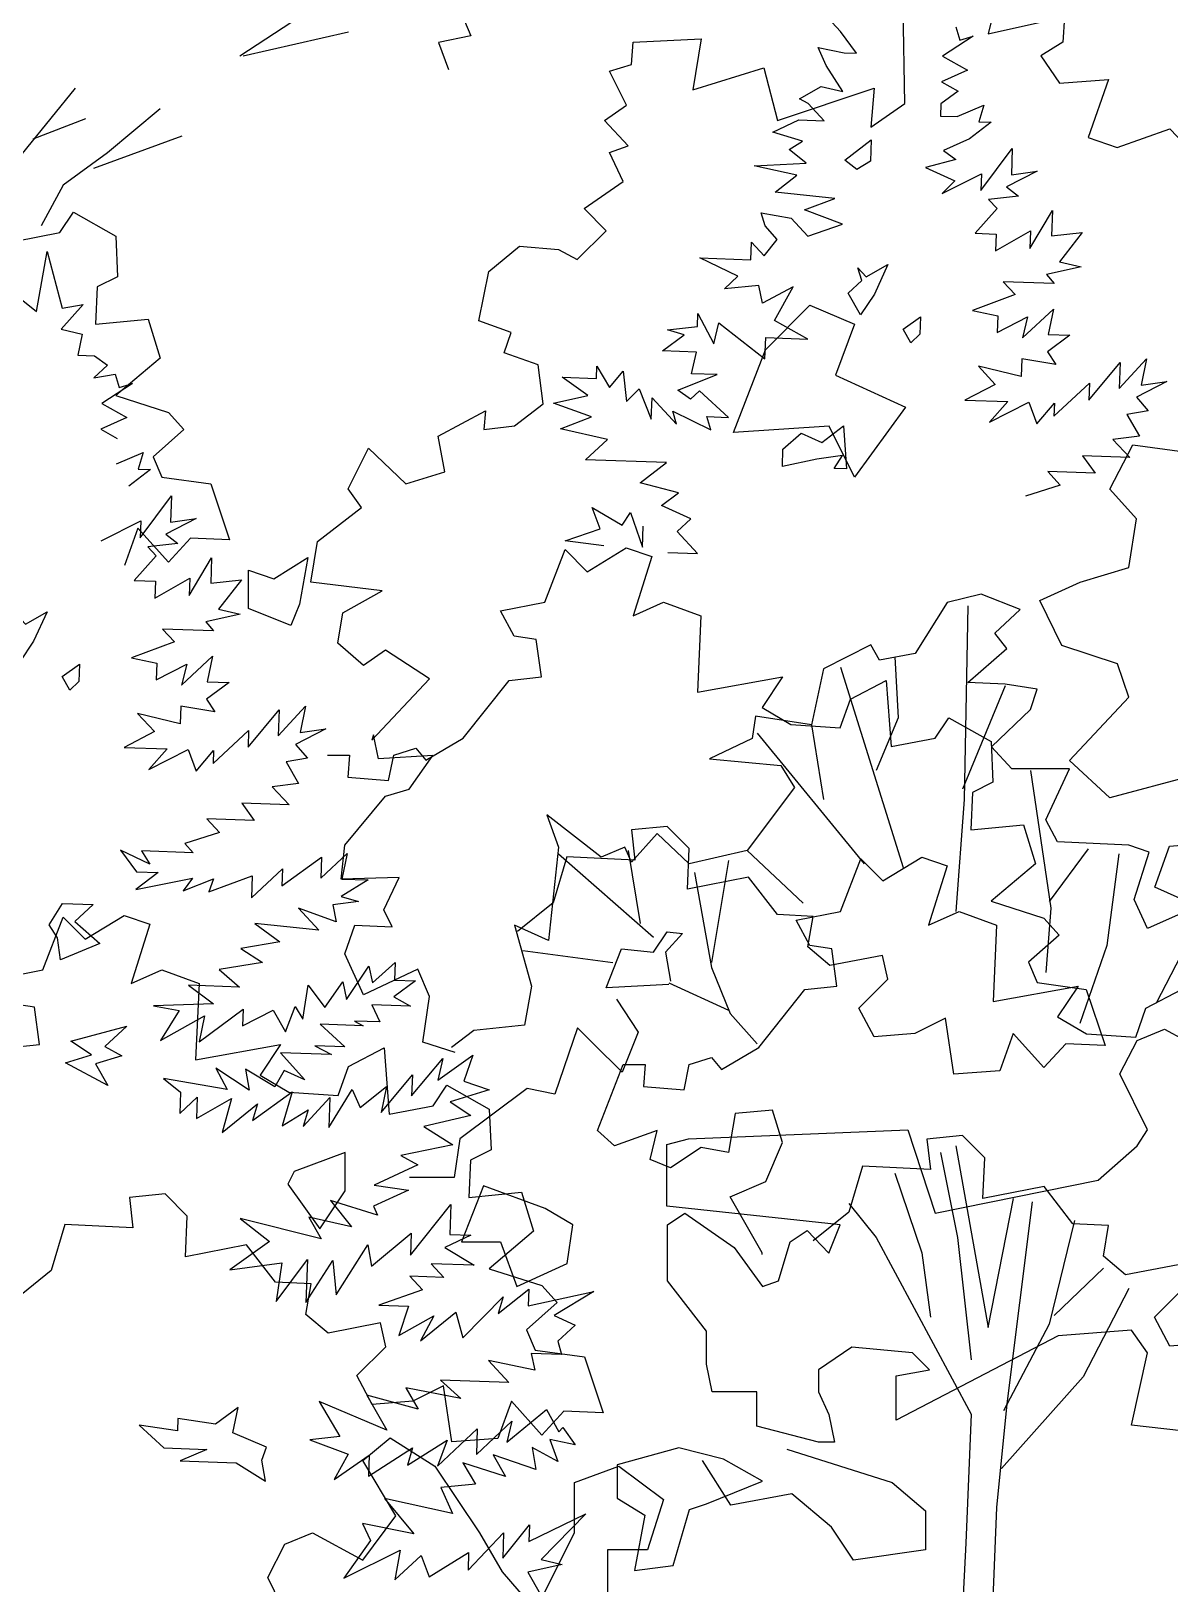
# Model space of a CAD drawing. Header units: inches. Extents: x -11 to 128, y 7 to 56.
# Drawn here: x 53.9951 to 54.3128, y 22.7712 to 23.2043 of the extents above; entities that cross this region are included whole.
import ezdxf

# ---------------------------------------------------------------- set-up
doc = ezdxf.new("R2010")
doc.units = ezdxf.units.IN
doc.header["$MEASUREMENT"] = 0
doc.layers.add('CAY', color=94, linetype='Continuous')
doc.layers.add('CAY-3', color=61, linetype='Continuous')
picture_1 = doc.add_image_def('image1.jpg', size_in_pixel=(1680, 1093))

# ---------------------------------------------------------------- blocks, each defined once
blk = doc.blocks.new('A$C76451831')
at = {"layer": 'CAY'}
for p, q in [((5920.23, 1227.56), (5912.36, 1236)), ((5930.18, 1214.07), (5920.23, 1227.56)), ((5991.93, 1230.5), (5994.36, 1222.25)), ((5906.28, 1217.62), (5922.48, 1214.34)), ((5911.34, 1206.57), (5906.28, 1217.62)), ((6002.6, 1224.69), (5983.58, 1212.2)), ((5994.36, 1222.25), (6002.6, 1224.69)), ((5921.65, 1190.34), (5911.34, 1206.57)), ((5922.48, 1214.34), (5930.18, 1214.07)), ((5983.58, 1212.2), (5999.14, 1203.5)), ((5999.14, 1203.5), (5983.03, 1196.36)), ((5983.03, 1196.36), (5993.25, 1190.56)), ((5894.75, 1185.84), (5908.16, 1193.53)), ((5908.16, 1193.53), (5921.65, 1190.34)), ((5993.25, 1190.56), (5982.56, 1182.77)), ((5900.09, 1182.93), (5894.75, 1185.84)), ((5910.13, 1172.16), (5900.09, 1182.93)), ((5982.56, 1182.77), (5982.29, 1175.08)), ((5992.7, 1174.71), (6009.26, 1181.84)), ((6009.26, 1181.84), (6006.18, 1171.52)), ((5878.17, 1165.11), (5894.29, 1172.71)), ((5894.29, 1172.71), (5910.13, 1172.16)), ((5982.29, 1175.08), (5992.7, 1174.71)), ((6013.87, 1171.25), (6000.37, 1160.84)), ((6006.18, 1171.52), (6013.87, 1171.25)), ((5896.55, 1159.48), (5878.17, 1165.11)), ((5888.21, 1154.33), (5896.55, 1159.48)), ((6000.37, 1160.84), (5984.26, 1153.7)), ((5898.79, 1145.8), (5888.21, 1154.33)), ((5991.76, 1148), (5973.02, 1143.21)), ((5984.26, 1153.7), (5991.76, 1148)), ((6007.41, 1128.86), (6026.9, 1154.93)), ((6026.9, 1154.93), (6026.33, 1138.63)), ((5866.56, 1144.21), (5898.79, 1145.8)), ((5893.09, 1138.3), (5866.56, 1144.21)), ((5973.02, 1143.21), (5991.31, 1134.87)), ((5983.33, 1126.99), (6007.77, 1139.28)), ((6007.77, 1139.28), (6007.41, 1128.86)), ((6042.27, 1140.79), (6023.35, 1131.03)), ((6026.33, 1138.63), (6042.27, 1140.79)), ((5879.59, 1127.89), (5893.09, 1138.3)), ((5991.31, 1134.87), (5983.33, 1126.99)), ((6023.35, 1131.03), (6030.85, 1125.33)), ((5916.61, 1123.88), (5879.59, 1127.89)), ((5897.78, 1116.83), (5916.61, 1123.88)), ((6030.85, 1125.33), (6012.2, 1123.26)), ((6012.2, 1123.26), (6017.44, 1117.63)), ((5435.2, 1102.66), (5443.64, 1115.32)), ((5443.64, 1115.32), (5470, 1100.55)), ((5870.98, 1115.04), (5889.44, 1111.68)), ((5873.41, 1106.8), (5870.98, 1115.04)), ((5889.44, 1111.68), (5899.93, 1100.43)), ((5921.48, 1107.84), (5897.78, 1116.83)), ((6017.44, 1117.63), (6003.76, 1102.25)), ((6037.87, 1092.89), (6051.84, 1116.43)), ((6051.84, 1116.43), (6051.28, 1100.59)), ((5407.78, 1097.39), (5435.2, 1102.66)), ((5470, 1100.55), (5471.06, 1075.24)), ((5880.82, 1098.38), (5873.41, 1106.8)), ((5899.93, 1100.43), (5921.48, 1107.84)), ((6003.76, 1102.25), (6016.89, 1101.79)), ((6016.52, 1091.37), (6038.25, 1103.76)), ((6016.89, 1101.79), (6016.52, 1091.37)), ((6038.25, 1103.76), (6037.87, 1092.89)), ((6051.28, 1100.59), (6070.39, 1102.64)), ((6070.39, 1102.64), (6056.16, 1084.55)), ((5420.6, 1053.63), (5427.34, 1091.02)), ((5427.34, 1091.02), (5436.53, 1055.8)), ((5864.52, 1085.8), (5864.9, 1096.67)), ((5864.9, 1096.67), (5872.76, 1088.23)), ((5872.76, 1088.23), (5880.82, 1098.38)), ((5856.47, 1075.66), (5832.84, 1086.91)), ((5832.84, 1086.91), (5864.52, 1085.8)), ((6069.65, 1081.36), (6048.18, 1076.67)), ((6056.16, 1084.55), (6069.65, 1081.36)), ((5471.06, 1075.24), (5458.4, 1068.91)), ((5848.03, 1067.79), (5856.47, 1075.66)), ((6052.97, 1071.06), (6021.29, 1072.17)), ((6021.29, 1072.17), (6028.72, 1064.2)), ((6048.18, 1076.67), (6052.97, 1071.06)), ((5410.02, 1062.16), (5420.6, 1053.63)), ((5458.4, 1068.91), (5457.35, 1045.71)), ((5869.4, 1069.76), (5848.03, 1067.79)), ((5871.74, 1058.8), (5869.4, 1069.76)), ((5890.67, 1069.02), (5871.74, 1058.8)), ((5879.07, 1048.12), (5890.67, 1069.02)), ((6028.72, 1064.2), (6002.09, 1054.25)), ((5449.75, 1058.05), (5436.08, 1042.67)), ((5436.53, 1055.8), (5449.75, 1058.05)), ((5831.36, 1044.35), (5831.64, 1052.5)), ((5831.64, 1052.5), (5841.4, 1033.57)), ((6002.09, 1054.25), (6017.83, 1050.98)), ((6033.21, 1037.3), (6052.42, 1055.21)), ((6052.42, 1055.21), (6049.15, 1039.46)), ((5436.08, 1042.67), (5449.11, 1039.49)), ((5457.35, 1045.71), (5490.04, 1048.87)), ((5490.04, 1048.87), (5497.42, 1024.62)), ((5812.7, 1042.28), (5831.36, 1044.35)), ((5823.02, 1039.2), (5812.7, 1042.28)), ((5841.4, 1033.57), (5844.58, 1046.6)), ((5844.58, 1046.6), (5873.25, 1024.3)), ((5899.96, 1036.51), (5879.07, 1048.12)), ((6017.83, 1050.98), (6017.47, 1040.57)), ((6017.47, 1040.57), (6036.39, 1050.33)), ((6036.39, 1050.33), (6033.21, 1037.3)), ((5449.11, 1039.49), (5446.38, 1026.44)), ((5809.53, 1029.24), (5823.02, 1039.2)), ((5873.25, 1024.3), (5873.71, 1037.43)), ((5873.71, 1037.43), (5899.96, 1036.51)), ((6062.73, 1038.99), (6048.77, 1028.59)), ((6049.15, 1039.46), (6062.73, 1038.99)), ((5446.38, 1026.44), (5456.79, 1026.07)), ((5456.79, 1026.07), (5464.75, 1020.36)), ((5497.42, 1024.62), (5470, 1001.41)), ((5830.8, 1028.5), (5809.53, 1029.24)), ((5827.61, 1015.01), (5830.8, 1028.5)), ((6032.76, 1024.17), (6032.38, 1013.3)), ((6053.93, 1020.71), (6032.76, 1024.17)), ((6048.77, 1028.59), (6053.93, 1020.71)), ((6093.29, 1005.73), (6110.24, 1024.18)), ((6110.24, 1024.18), (6106.96, 1007.97)), ((5464.75, 1020.36), (5456.32, 1012.49)), ((5456.32, 1012.49), (5469.54, 1014.75)), ((5469.54, 1014.75), (5471.97, 1006.5)), ((5768.6, 1012.08), (5768.87, 1019.78)), ((5768.87, 1019.78), (5776.56, 1006.37)), ((5776.56, 1006.37), (5785.07, 1016.5)), ((5785.07, 1016.5), (5787.13, 997.84)), ((5819.1, 1004.88), (5843.45, 1014.46)), ((5843.45, 1014.46), (5827.61, 1015.01)), ((6005.86, 1019.66), (6016.35, 1008.42)), ((6032.38, 1013.3), (6005.86, 1019.66)), ((6074.46, 998.68), (6093.86, 1022.03)), ((6093.86, 1022.03), (6093.29, 1005.73)), ((5480.21, 1008.94), (5461.2, 996.45)), ((5471.97, 1006.5), (5480.21, 1008.94)), ((5747.33, 1012.83), (5768.6, 1012.08)), ((5763.24, 1001.39), (5747.33, 1012.83)), ((5787.13, 997.84), (5795.11, 1005.72)), ((5795.11, 1005.72), (5802.61, 986.87)), ((5827.06, 999.16), (5819.1, 1004.88)), ((5832.68, 1004.41), (5827.06, 999.16)), ((5850.68, 987.91), (5832.68, 1004.41)), ((6016.35, 1008.42), (5997.43, 998.65)), ((6052.81, 988.56), (6074.83, 1009.1)), ((6074.83, 1009.1), (6074.46, 998.68)), ((6122.9, 1010.14), (6103.98, 1000.37)), ((6106.96, 1007.97), (6122.9, 1010.14)), ((5461.2, 996.45), (5476.75, 987.75)), ((5470, 1001.41), (5502.7, 990.87)), ((5741.78, 996.7), (5763.24, 1001.39)), ((5765.5, 988.16), (5741.78, 996.7)), ((5802.61, 986.87), (5803.07, 1000)), ((5803.07, 1000), (5818.36, 983.6)), ((5997.43, 998.65), (6024.13, 997.72)), ((6024.13, 997.72), (6012.81, 984.97)), ((6012.81, 984.97), (6037.25, 997.26)), ((6037.25, 997.26), (6042.23, 983.94)), ((6042.23, 983.94), (6053.09, 996.71)), ((6053.09, 996.71), (6052.81, 988.56)), ((6103.98, 1000.37), (6111.38, 991.95)), ((5476.75, 987.75), (5460.64, 980.61)), ((5502.7, 990.87), (5512.19, 980.32)), ((5746.21, 980.68), (5765.5, 988.16)), ((5818.36, 983.6), (5815.93, 991.84)), ((5815.93, 991.84), (5839.54, 980.14)), ((5839.54, 980.14), (5837.1, 988.38)), ((5837.1, 988.38), (5850.68, 987.91)), ((6111.38, 991.95), (6098.16, 989.69)), ((6098.16, 989.69), (6105.85, 976.28)), ((5460.64, 980.61), (5470.86, 974.81)), ((5512.19, 980.32), (5493.21, 963.44)), ((5775.43, 974.22), (5746.21, 980.68)), ((6105.85, 976.28), (6089.46, 974.13)), ((5470.31, 958.96), (5486.87, 966.09)), ((5486.87, 966.09), (5483.79, 955.77)), ((5761.85, 961.55), (5775.43, 974.22)), ((6089.46, 974.13), (6099.95, 962.89)), ((5491.49, 955.5), (5477.98, 945.09)), ((5483.79, 955.77), (5491.49, 955.5)), ((5493.21, 963.44), (5498.48, 950.79)), ((5812.09, 959.79), (5761.85, 961.55)), ((5795.79, 947.21), (5812.09, 959.79)), ((6070.53, 963.91), (6078.31, 953.21)), ((6099.95, 962.89), (6070.53, 963.91)), ((5498.48, 950.79), (5529.07, 946.57)), ((5529.07, 946.57), (5540.67, 911.76)), ((5819.59, 940.94), (5795.79, 947.21)), ((6056.75, 945.81), (6035.21, 938.85)), ((6078.31, 953.21), (6048.89, 954.24)), ((6048.89, 954.24), (6056.75, 945.81)), ((5485.02, 913.12), (5504.51, 939.18)), ((5504.51, 939.18), (5503.94, 922.88)), ((5808.89, 933.16), (5819.59, 940.94)), ((5770.77, 918.62), (5765.8, 931.94)), ((5765.8, 931.94), (5784.45, 920.86)), ((5784.45, 920.86), (5789.71, 928.84)), ((5789.71, 928.84), (5797.11, 907.27)), ((5827.18, 924.81), (5808.89, 933.16)), ((5460.94, 911.24), (5485.39, 923.53)), ((5483.71, 919.15), (5475.28, 895.94)), ((5502.7, 898.05), (5483.71, 919.15)), ((5485.39, 923.53), (5485.02, 913.12)), ((5519.88, 925.04), (5500.96, 915.28)), ((5503.94, 922.88), (5519.88, 925.04)), ((5749.22, 911.21), (5770.77, 918.62)), ((5797.11, 907.27), (5797.57, 920.4)), ((5818.75, 916.95), (5827.18, 924.81)), ((5831.42, 903.36), (5818.75, 916.95)), ((5508.46, 909.58), (5489.81, 907.51)), ((5489.81, 907.51), (5495.05, 901.89)), ((5500.96, 915.28), (5508.46, 909.58)), ((5516.41, 912.82), (5502.7, 898.05)), ((5540.67, 911.76), (5516.41, 912.82)), ((5773.13, 908.11), (5749.22, 911.21)), ((5495.05, 901.89), (5481.37, 886.5)), ((5515.49, 877.14), (5529.45, 900.68)), ((5529.45, 900.68), (5528.9, 884.84)), ((5812.86, 904), (5831.42, 903.36)), ((5494.14, 875.62), (5515.87, 888.01)), ((5515.87, 888.01), (5515.49, 877.14)), ((5481.37, 886.5), (5494.5, 886.04)), ((5494.5, 886.04), (5494.14, 875.62)), ((5528.9, 884.84), (5548, 886.89)), ((5548, 886.89), (5533.78, 868.8)), ((5533.78, 868.8), (5547.26, 865.61)), ((5547.26, 865.61), (5525.8, 860.92)), ((5525.8, 860.92), (5530.59, 855.31)), ((5498.9, 856.42), (5506.33, 848.45)), ((5530.59, 855.31), (5498.9, 856.42)), ((5506.33, 848.45), (5479.7, 838.5)), ((5510.83, 821.55), (5530.03, 839.46)), ((5530.03, 839.46), (5526.76, 823.71)), ((5479.7, 838.5), (5495.44, 835.23)), ((5495.44, 835.23), (5495.08, 824.82)), ((5495.08, 824.82), (5514, 834.58)), ((5514, 834.58), (5510.83, 821.55)), ((5540.34, 823.24), (5526.38, 812.84)), ((5526.76, 823.71), (5540.34, 823.24)), ((5526.38, 812.84), (5531.55, 804.96)), ((5509.99, 797.55), (5483.48, 803.92)), ((5483.48, 803.92), (5493.96, 792.67)), ((5510.37, 808.42), (5509.99, 797.55)), ((5531.55, 804.96), (5510.37, 808.42)), ((5552.08, 782.93), (5571.47, 806.28)), ((5570.9, 789.98), (5587.86, 808.43)), ((5571.47, 806.28), (5570.9, 789.98)), ((5587.86, 808.43), (5584.57, 792.23)), ((5493.96, 792.67), (5475.04, 782.9)), ((5530.42, 772.81), (5552.44, 793.35)), ((5552.44, 793.35), (5552.08, 782.93)), ((5600.51, 794.39), (5581.59, 784.62)), ((5584.57, 792.23), (5600.51, 794.39)), ((5475.04, 782.9), (5501.74, 781.97)), ((5501.74, 781.97), (5490.42, 769.22)), ((5490.42, 769.22), (5514.87, 781.51)), ((5514.87, 781.51), (5519.84, 768.19)), ((5581.59, 784.62), (5589, 776.2)), ((5519.84, 768.19), (5530.71, 780.96)), ((5530.71, 780.96), (5530.42, 772.81)), ((5589, 776.2), (5575.78, 773.95)), ((5575.78, 773.95), (5583.47, 760.53)), ((5583.47, 760.53), (5567.08, 758.38)), ((5567.08, 758.38), (5577.56, 747.14)), ((5577.56, 747.14), (5548.14, 748.16)), ((5548.14, 748.16), (5555.93, 737.47)), ((5526.51, 738.49), (5534.37, 730.06)), ((5555.93, 737.47), (5526.51, 738.49)), ((5534.37, 730.06), (5512.83, 723.1)), ((5472.81, 719.06), (5482.76, 705.57)), ((5491.08, 710.26), (5472.81, 719.06)), ((5518.07, 717.48), (5485.93, 718.6)), ((5485.93, 718.6), (5491.08, 710.26)), ((5512.83, 723.1), (5518.07, 717.48)), ((5573.09, 696.97), (5597.73, 714.7)), ((5597.27, 701.57), (5613.66, 716.86)), ((5597.73, 714.7), (5597.27, 701.57)), ((5613.66, 716.86), (5610.39, 701.11)), ((5496.34, 705.09), (5482.38, 694.7)), ((5482.76, 705.57), (5496.34, 705.09)), ((5554.25, 689.47), (5573.45, 707.39)), ((5573.45, 707.39), (5573.09, 696.97)), ((5482.38, 694.7), (5517.52, 701.63)), ((5517.52, 701.63), (5511.8, 693.67)), ((5511.8, 693.67), (5530.64, 701.17)), ((5527.64, 693.12), (5554.72, 703.05)), ((5530.64, 701.17), (5527.64, 693.12)), ((5554.72, 703.05), (5554.25, 689.47)), ((5626.69, 700.54), (5610.01, 690.24)), ((5610.39, 701.11), (5626.69, 700.54)), ((5620.78, 687.15), (5604.85, 684.98)), ((5604.85, 684.98), (5606.74, 674.49)), ((5610.01, 690.24), (5620.78, 687.15)), ((5606.74, 674.49), (5583.48, 683.01)), ((5583.48, 683.01), (5596.14, 669.42)), ((5596.14, 669.42), (5556.41, 673.53)), ((5556.41, 673.53), (5571.87, 662.11)), ((5571.87, 662.11), (5547.71, 657.97)), ((5547.71, 657.97), (5561, 649.34)), ((5561, 649.34), (5534.11, 644.84)), ((5613.22, 626.21), (5627.08, 647.03)), ((5627.08, 647.03), (5629.44, 636.52)), ((5629.44, 636.52), (5643.47, 649.18)), ((5643.47, 649.18), (5643.09, 638.31)), ((5534.11, 644.84), (5546.87, 633.97)), ((5599.9, 621.24), (5610.88, 637.17)), ((5610.88, 637.17), (5613.22, 626.21)), ((5656.22, 637.86), (5642.73, 627.9)), ((5643.09, 638.31), (5656.22, 637.86)), ((5515.19, 635.07), (5530.65, 623.65)), ((5546.87, 633.97), (5515.19, 635.07)), ((5586.05, 614.01), (5589.51, 635.2)), ((5589.51, 635.2), (5599.9, 621.24)), ((5642.73, 627.9), (5652.95, 622.1)), ((5530.65, 623.65), (5493.44, 622.23)), ((5493.44, 622.23), (5509.21, 619.42)), ((5509.21, 619.42), (5497.68, 600.78)), ((5521.67, 599.94), (5549.11, 620.29)), ((5549.11, 620.29), (5548.75, 609.88)), ((5548.75, 609.88), (5567.67, 619.64)), ((5567.67, 619.64), (5575.36, 606.23)), ((5575.36, 606.23), (5581.34, 621.88)), ((5581.34, 621.88), (5586.05, 614.01)), ((5628.96, 622.94), (5634.03, 612.34)), ((5652.95, 622.1), (5628.96, 622.94)), ((5497.68, 600.78), (5524.95, 616.15)), ((5524.95, 616.15), (5521.67, 599.94)), ((5596.82, 610.92), (5612.19, 596.78)), ((5623.52, 609.98), (5596.82, 610.92)), ((5618.19, 612.89), (5623.52, 609.98)), ((5634.03, 612.34), (5618.19, 612.89)), ((5603.87, 592.08), (5572.18, 593.19)), ((5572.18, 593.19), (5587.46, 576.34)), ((5612.19, 596.78), (5593.63, 597.43)), ((5593.63, 597.43), (5603.87, 592.08)), ((5653.72, 566.32), (5673.11, 589.67)), ((5669.92, 576.18), (5691.77, 591.73)), ((5673.11, 589.67), (5669.92, 576.18)), ((5691.77, 591.73), (5686.22, 575.61)), ((5552.79, 569.84), (5531.98, 583.71)), ((5531.98, 583.71), (5539.21, 570.31)), ((5568.73, 572), (5550.53, 583.07)), ((5550.53, 583.07), (5552.79, 569.84)), ((5574.52, 582.23), (5568.73, 572)), ((5587.46, 576.34), (5574.52, 582.23)), ((5634.78, 556.1), (5654.18, 579.45)), ((5654.18, 579.45), (5653.72, 566.32)), ((5499.57, 577.14), (5510.15, 568.61)), ((5539.21, 570.31), (5499.57, 577.14)), ((5602.29, 546.81), (5616.7, 570.33)), ((5616.7, 570.33), (5621.75, 559.27)), ((5621.75, 559.27), (5638.07, 572.3)), ((5638.07, 572.3), (5634.78, 556.1)), ((5701.88, 570.07), (5677.61, 562.76)), ((5686.22, 575.61), (5701.88, 570.07)), ((5510.15, 568.61), (5509.69, 555.48)), ((5509.69, 555.48), (5520.47, 565.53)), ((5520.47, 565.53), (5520.01, 552.4)), ((5520.01, 552.4), (5541.74, 564.79)), ((5541.74, 564.79), (5536.02, 543.68)), ((5536.02, 543.68), (5557.94, 561.5)), ((5554.86, 551.18), (5579.49, 568.91)), ((5557.94, 561.5), (5554.86, 551.18)), ((5579.49, 568.91), (5573.32, 547.82)), ((5586.44, 547.36), (5602.93, 565.37)), ((5602.93, 565.37), (5602.29, 546.81)), ((5677.61, 562.76), (5690.45, 554.15)), ((5573.32, 547.82), (5589.52, 557.68)), ((5589.52, 557.68), (5586.44, 547.36)), ((5690.45, 554.15), (5661.22, 547.47)), ((5661.22, 547.47), (5679.4, 535.95)), ((5679.4, 535.95), (5646.99, 529.38)), ((5683.65, 539.8), (5680.11, 515.62)), ((5657.66, 523.56), (5630.49, 510.91)), ((5646.99, 529.38), (5657.66, 523.56)), ((5680.11, 515.62), (5652.4, 515.62)), ((5651.68, 507.91), (5630.03, 497.78)), ((5630.49, 510.91), (5651.68, 507.91)), ((5632.55, 492.25), (5603.42, 501.43)), ((5603.42, 501.43), (5616.44, 485.11)), ((5630.03, 497.78), (5632.55, 492.25)), ((5652.99, 467.51), (5678.1, 498.82)), ((5678.1, 498.82), (5677.45, 480.26)), ((5597.6, 477.61), (5547.29, 490.25)), ((5547.29, 490.25), (5565.37, 476.01)), ((5589.92, 491.02), (5597.6, 477.61)), ((5616.44, 485.11), (5589.92, 491.02)), ((5565.37, 476.01), (5540.74, 458.29)), ((5606.81, 442.83), (5626.47, 473.88)), ((5626.47, 473.88), (5628.73, 460.65)), ((5628.73, 460.65), (5653.46, 481.1)), ((5653.46, 481.1), (5652.99, 467.51)), ((5690.58, 479.8), (5674.45, 472.2)), ((5677.45, 480.26), (5690.58, 479.8)), ((5569.51, 438.7), (5589, 464.76)), ((5589, 464.76), (5588.07, 438.05)), ((5588.07, 438.05), (5604.84, 464.21)), ((5604.84, 464.21), (5606.81, 442.83)), ((5674.45, 472.2), (5692.64, 461.14)), ((5540.74, 458.29), (5573.06, 462.6)), ((5573.06, 462.6), (5569.51, 438.7)), ((5652.53, 454.38), (5660.39, 445.95)), ((5673.8, 453.64), (5652.53, 454.38)), ((5665.94, 462.08), (5673.8, 453.64)), ((5692.64, 461.14), (5665.94, 462.08)), ((5660.39, 445.95), (5633.33, 436.47)), ((5707.46, 431.16), (5726.57, 446.36)), ((5726.57, 446.36), (5726.2, 435.94)), ((5726.2, 435.94), (5766.85, 444.95)), ((5766.85, 444.95), (5742.31, 429.94)), ((5633.33, 436.47), (5651.88, 435.82)), ((5651.88, 435.82), (5645.8, 417.45)), ((5685.63, 416.05), (5710.54, 441.48)), ((5710.54, 441.48), (5707.46, 431.16)), ((5645.8, 417.45), (5667.53, 429.83)), ((5659.29, 414.25), (5681.21, 432.08)), ((5667.53, 429.83), (5659.29, 414.25)), ((5681.21, 432.08), (5685.63, 416.05)), ((5742.31, 429.94), (5755.24, 424.05)), ((5755.24, 424.05), (5744.47, 414)), ((5746.9, 405.75), (5727.89, 406.42)), ((5727.89, 406.42), (5730.24, 395.91)), ((5744.47, 414), (5746.9, 405.75)), ((5701.45, 401.9), (5714.12, 388.31)), ((5730.24, 395.91), (5701.45, 401.9)), ((5714.12, 388.31), (5671.57, 389.8)), ((5671.57, 389.8), (5684.32, 378.47)), ((5596.34, 376.56), (5609.18, 354.8)), ((5638.32, 358.77), (5596.34, 376.56)), ((5625.93, 380.51), (5638.32, 358.77)), ((5657.8, 371.69), (5625.93, 380.51)), ((5650.11, 385.11), (5657.8, 371.69)), ((5684.32, 378.47), (5650.11, 385.11)), ((5712.82, 351.18), (5737.55, 371.63)), ((5737.55, 371.63), (5745.22, 357.76)), ((5669.71, 336.37), (5694.53, 359.53)), ((5693.98, 343.68), (5715.99, 364.22)), ((5694.53, 359.53), (5693.98, 343.68)), ((5715.99, 364.22), (5712.82, 351.18)), ((5745.22, 357.76), (5747.58, 360.4)), ((5747.58, 360.4), (5755.36, 349.7)), ((5609.18, 354.8), (5590.52, 352.74)), ((5590.52, 352.74), (5614.23, 343.75)), ((5626.89, 330.16), (5654.25, 347.79)), ((5651.15, 337.02), (5675.71, 352.48)), ((5654.25, 347.79), (5651.15, 337.02)), ((5675.71, 352.48), (5669.71, 336.37)), ((5744.58, 339.2), (5728.57, 347.91)), ((5728.57, 347.91), (5730.81, 334.24)), ((5755.36, 349.7), (5739.62, 352.97)), ((5739.62, 352.97), (5744.58, 339.2)), ((5614.23, 343.75), (5605.53, 328.18)), ((5605.53, 328.18), (5627.35, 343.29)), ((5627.35, 343.29), (5626.89, 330.16)), ((5712.08, 329.9), (5685.64, 338.53)), ((5685.64, 338.53), (5693.33, 325.12)), ((5730.81, 334.24), (5704.39, 343.32)), ((5704.39, 343.32), (5712.08, 329.9)), ((5693.33, 325.12), (5671.96, 323.14)), ((5671.96, 323.14), (5679.1, 307.03)), ((5636.83, 316.21), (5655.1, 294.27)), ((5679.1, 307.03), (5636.83, 316.21)), ((5623.15, 300.82), (5628.22, 290.22)), ((5655.1, 294.27), (5623.15, 300.82)), ((5710.31, 279.19), (5726.89, 299.92)), ((5726.53, 289.51), (5762.02, 306.85)), ((5726.89, 299.92), (5726.53, 289.51)), ((5762.02, 306.85), (5734.29, 278.35)), ((5628.22, 290.22), (5611.54, 266.77)), ((5688.75, 271.78), (5710.86, 295.04)), ((5710.86, 295.04), (5710.31, 279.19)), ((5611.54, 266.77), (5646.58, 284.14)), ((5646.58, 284.14), (5643.22, 265.67)), ((5643.22, 265.67), (5659.62, 280.96)), ((5659.62, 280.96), (5664.59, 267.64)), ((5664.59, 267.64), (5689.13, 282.65)), ((5689.13, 282.65), (5688.75, 271.78)), ((5747.32, 275.18), (5725.86, 270.49)), ((5725.86, 270.49), (5733.55, 257.07)), ((5734.29, 278.35), (5747.32, 275.18))]:
    blk.add_line(p, q, dxfattribs=at)
for points in [[(5682, 1245.05), (5690.43, 1225.01), (5670.39, 1220.79), (5676.72, 1203.91)], [(529.97, 749.26), (509.93, 755.59), (514.15, 784.06), (506.77, 800.94), (473.02, 785.12), (461.42, 810.43), (467.75, 828.36), (490.95, 827.3), (485.68, 837.85), (495.17, 857.89), (459.31, 856.84), (461.42, 877.93), (486.73, 908.52), (501.5, 912.73), (516.26, 933.83), (482.51, 931.72), (479.35, 946.48), (478.29, 943.32), (514.15, 981.29), (486.73, 999.22), (473.02, 989.73), (457.2, 1003.44), (460.36, 1022.42), (484.62, 1036.13), (440.32, 1041.41), (444.54, 1066.72), (471.97, 1087.81), (463.53, 1099.41), (476.18, 1124.73), (499.39, 1102.58), (523.65, 1109.96), (519.43, 1132.11), (548.96, 1147.93), (547.9, 1136.33), (566.89, 1138.44), (584.82, 1152.15), (581.65, 1176.41), (560.56, 1183.79), (564.78, 1196.44), (544.74, 1203.83), (551.07, 1234.41), (570.05, 1250.23), (594.31, 1248.12), (605.91, 1241.8), (623.84, 1259.73), (610.13, 1273.44), (634.39, 1290.31), (625.95, 1308.24), (637.55, 1312.46), (622.79, 1328.28), (636.5, 1337.77), (625.95, 1358.87), (639.66, 1363.09), (640.72, 1376.8), (682.9, 1378.91), (677.63, 1347.27), (721.93, 1360.98), (730.36, 1328.28), (790.48, 1348.32), (788.37, 1324.06), (809.47, 1338.83), (808.41, 1397.89)], [(870.64, 1421.09), (861.15, 1382.07), (908.61, 1392.62), (907.55, 1376.8), (893.84, 1368.36), (905.44, 1351.48), (936.03, 1353.59), (923.37, 1317.73), (941.3, 1311.41), (974, 1323.01), (997.2, 1298.75)], [(5595.51, 1243.99), (5547, 1212.35)], [(5614.5, 1227.12), (5549.1, 1212.35)], [(5444.69, 1192.31), (5399.34, 1136.41)], [(5497.42, 1179.65), (5464.73, 1152.23), (5437.31, 1132.19), (5423.6, 1106.88)], [(5451.02, 1173.33), (5418.32, 1160.67)], [(5456.29, 1142.74), (5511.14, 1162.78)], [(5963.78, 1034.28), (5959.08, 1042.61), (5969.78, 1050.39), (5969.4, 1039.52), (5963.78, 1034.28)], [(979.27, 834.69), (960.29, 826.25), (951.85, 844.18), (961.34, 873.71), (948.68, 877.93), (904.39, 880.04), (897, 893.75), (911.77, 925.39), (875.91, 925.39), (863.25, 939.1), (887.51, 962.3), (891.73, 974.96), (871.69, 978.12), (848.49, 979.18), (872.75, 1000.27), (865.36, 1009.77), (881.18, 1024.53), (856.93, 1034.02), (835.83, 1028.75), (815.79, 997.11), (793.65, 992.89), (788.37, 1002.38), (758.84, 987.62), (751.46, 952.81), (716.65, 958.09), (714.54, 944.37), (688.18, 931.72), (732.47, 927.5), (740.91, 913.79), (711.38, 874.77), (675.52, 866.33), (655.48, 885.31), (639.66, 867.38), (635.44, 876.87), (620.68, 870.55), (586.93, 896.91), (594.31, 876.87), (587.98, 818.87), (566.89, 828.36), (577.43, 790.39), (573.22, 766.13), (541.57, 762.97), (527.86, 752.42)], [(848.49, 1026.64), (846.38, 906.41), (841.11, 836.8)], [(803.14, 995), (805.25, 957.03), (791.54, 924.34)], [(769.39, 988.67), (808.41, 864.22)], [(871.69, 977.07), (845.32, 912.73)], [(717.71, 947.54), (784.15, 866.33)], [(751.46, 952.81), (758.84, 906.41)], [(887.51, 924.34), (900.17, 838.91), (897, 798.83)], [(594.31, 872.66), (653.37, 820.98)], [(634.39, 741.87), (648.1, 741.87), (647.04, 728.16), (672.36, 726.05), (675.52, 741.87), (689.23, 746.09), (695.56, 738.71), (718.76, 752.42), (747.24, 788.28), (767.28, 790.39), (764.11, 813.59), (750.4, 815.7), (741.97, 831.52), (769.39, 836.8), (782.04, 869.49), (795.75, 855.78), (820.01, 870.55), (835.83, 865.27), (824.23, 828.36), (843.22, 836.8), (866.42, 828.36), (864.31, 780.9), (917.04, 790.39), (904.39, 771.41), (922.32, 760.86), (952.9, 758.75), (959.23, 776.68), (981.38, 788.28)], [(999.31, 568.91), (974, 566.8), (964.5, 584.73), (982.43, 602.66)], [(979.27, 617.42), (946.57, 611.09), (932.86, 622.69), (936.03, 641.68), (913.88, 642.73), (895.95, 665.94), (857.98, 658.55), (859.04, 683.87), (845.32, 697.58), (823.18, 695.47), (825.29, 676.48), (783.1, 678.59), (774.66, 650.12), (752.51, 632.19)], [(637.55, 874.77), (644.93, 829.41)], [(699.78, 868.44), (689.23, 805.16)], [(711.38, 874.77), (746.18, 842.07)], [(923.37, 875.82), (899.11, 843.12)], [(942.36, 872.66), (934.97, 815.7), (918.1, 767.19)], [(678.68, 861.05), (689.23, 801.99), (700.83, 773.52), (717.71, 754.53)], [(992.98, 832.58), (965.56, 779.84)], [(5441.39, 818.53), (5436.7, 826.86), (5447.39, 834.64), (5447.01, 823.78), (5441.39, 818.53)], [(662.86, 791.44), (623.84, 789.34), (633.33, 813.59), (653.37, 811.48), (661.81, 824.14), (671.3, 823.09), (660.75, 811.48), (663.92, 793.55)], [(572.16, 812.54), (628.06, 805.16)], [(662.86, 792.5), (699.78, 775.62)], [(720.87, 623.75), (720.87, 624.8), (700.83, 659.61), (722.98, 669.1), (733.53, 693.36), (727.2, 713.4), (704, 711.29), (699.78, 687.03), (682.9, 690.19), (663.92, 677.54), (651.26, 682.81), (655.48, 700.74), (629.11, 691.25), (618.57, 700.74), (634.39, 741.87)], [(831.61, 687.03), (842.16, 634.3), (850.6, 558.36)], [(841.11, 691.25), (861.15, 578.4), (876.97, 658.55)], [(803.14, 674.37), (820.01, 624.8), (825.29, 584.73)], [(888.57, 656.44), (872.75, 530.94), (866.42, 466.6), (861.15, 337.93), (856.93, 208.2), (854.82, 166.02), (859.04, 143.87)], [(774.66, 655.39), (791.54, 634.3), (850.6, 524.61), (847.43, 444.45), (842.16, 343.2), (836.89, 219.8), (831.61, 177.62), (821.07, 141.76)], [(914.93, 644.84), (899.11, 580.51), (870.64, 526.72)], [(932.86, 615.31), (902.28, 585.78)], [(948.68, 602.66), (920.21, 547.81), (869.58, 490.86)]]:
    blk.add_lwpolyline(points, dxfattribs=at)
for points in [[(722.77, 1185.82), (750.48, 1213.54), (778.19, 1201.66), (766.32, 1169.98), (809.87, 1150.17), (778.19, 1106.61), (762.36, 1138.29), (702.98, 1134.33)], [(5922.87, 1147.68), (5939.17, 1160.26), (5938.72, 1147.13), (5930.38, 1141.98)], [(5924.98, 1065.1), (5933.41, 1072.97), (5930.96, 1080.76), (5936.2, 1075.14), (5949.61, 1082.83), (5941.27, 1064.53), (5932.66, 1051.69)], [(5923.88, 955.89), (5916.19, 956.16), (5921.45, 964.13), (5905.51, 961.97), (5884.05, 957.28), (5884.43, 968.14), (5895.66, 978.18), (5908.59, 972.29), (5922.1, 982.7)], [(5552.38, 869.17), (5552.38, 892.93), (5568.21, 887.65), (5589.33, 900.85), (5584.05, 871.81), (5578.77, 858.61)], [(5402.59, 849.35), (5411.02, 857.22), (5408.57, 865.01), (5413.82, 859.39), (5427.23, 867.08), (5418.88, 848.78), (5410.28, 835.94)], [(5433.75, 664.66), (5428.59, 672.55), (5436.76, 685.87), (5455.77, 685.2), (5444.52, 674.72), (5459.91, 661.03), (5435.54, 651)], [(5441.93, 600.46), (5476.69, 609.67), (5463.11, 597), (5473.78, 591.19), (5457.3, 586.32), (5464.99, 572.91), (5438.74, 586.97), (5454.77, 591.85)], [(5560.63, 340.18), (5563.63, 348.23), (5542.64, 357.13), (5545.91, 372.88), (5531.95, 362.49), (5508.51, 366.03), (5508.25, 358.33), (5484.35, 361.88), (5499.72, 347.75), (5526.42, 346.81), (5509.86, 339.69), (5544.71, 338.47), (5562.89, 326.95)]]:
    blk.add_lwpolyline(points, close=True, dxfattribs=at)
at = {"layer": 'CAY-3'}
for p, q in [((5780.93, 626.51), (5794.49, 605.87)), ((5756.87, 608.7), (5742.61, 567.53)), ((5766.78, 598.79), (5756.87, 608.7)), ((6104.41, 600.8), (6121.51, 607.88)), ((6121.51, 607.88), (6152.76, 590.78)), ((5784.47, 581.1), (5766.78, 598.79)), ((5794.49, 605.87), (5784.47, 581.1)), ((6093.8, 580.16), (6104.41, 600.8)), ((6110.9, 545.36), (6093.8, 580.16)), ((5725.51, 571.07), (5683.65, 539.8)), ((5742.61, 567.53), (5725.51, 571.07)), ((5825.74, 539.8), (5961.93, 545.34)), ((5961.93, 545.34), (5979.03, 493.44)), ((6104.41, 535.33), (6110.9, 545.36)), ((5812.18, 536.27), (5825.74, 539.8)), ((5812.18, 497.92), (5812.18, 536.27)), ((6080.24, 514.09), (6104.41, 535.33)), ((5979.03, 493.44), (6080.24, 514.09)), ((472.66, 495.71), (489.75, 509.86)), ((489.75, 509.86), (517.47, 492.17)), ((736.22, 502.79), (801.66, 482.14)), ((493.29, 461.49), (472.66, 495.71)), ((517.47, 492.17), (545.18, 450.88)), ((604.14, 482.14), (631.85, 492.17)), ((631.85, 492.17), (659.57, 471.52)), ((701.43, 467.98), (683.74, 495.71)), ((5920.07, 486.36), (5812.18, 497.92)), ((5812.76, 486.36), (5823.37, 493.44)), ((5823.37, 493.44), (5854.03, 472.2)), ((5812.76, 451.56), (5812.76, 486.36)), ((5888.82, 475.74), (5899.43, 482.82)), ((5899.43, 482.82), (5912.99, 468.66)), ((5912.99, 468.66), (5920.07, 486.36)), ((604.14, 450.88), (604.14, 482.14)), ((739.16, 475.06), (701.43, 467.98)), ((763.93, 454.42), (739.16, 475.06)), ((801.66, 482.14), (822.3, 464.44)), ((5881.74, 451.56), (5888.82, 475.74)), ((659.57, 471.52), (649.54, 440.26)), ((822.3, 464.44), (822.3, 440.26)), ((5854.03, 472.2), (5871.72, 448.02)), ((472.66, 433.77), (493.29, 461.49)), ((777.49, 433.77), (763.93, 454.42)), ((413.69, 423.15), (424.31, 443.8)), ((424.31, 443.8), (441.41, 450.88)), ((441.41, 450.88), (472.66, 433.77)), ((545.18, 450.88), (559.33, 426.69)), ((579.97, 402.51), (604.14, 450.88)), ((5836.93, 420.29), (5812.76, 451.56)), ((5871.72, 448.02), (5881.74, 451.56)), ((624.78, 440.26), (624.78, 409)), ((649.54, 440.26), (624.78, 440.26)), ((822.3, 440.26), (777.49, 433.77)), ((559.33, 426.69), (579.97, 402.51)), ((430.79, 388.35), (413.69, 423.15)), ((5836.93, 399.65), (5836.93, 420.29)), ((6055.48, 417.36), (5954.86, 364.85)), ((6100.88, 420.9), (6055.48, 417.36)), ((6110.9, 406.74), (6100.88, 420.9)), ((5927.14, 410.26), (5906.51, 396.11)), ((5964.88, 406.73), (5927.14, 410.26)), ((5975.49, 396.11), (5964.88, 406.73)), ((6100.88, 361.91), (6110.9, 406.74)), ((5840.47, 382.54), (5836.93, 399.65)), ((5906.51, 396.11), (5906.51, 382.54)), ((5954.86, 392.57), (5975.49, 396.11)), ((5954.86, 364.85), (5954.86, 392.57)), ((5868.18, 382.54), (5840.47, 382.54)), ((5868.18, 361.31), (5868.18, 382.54)), ((5906.51, 382.54), (5912.99, 368.38)), ((5912.99, 368.38), (5916.53, 351.28)), ((5906.51, 351.28), (5868.18, 361.31)), ((6132.13, 358.37), (6100.88, 361.91)), ((5916.53, 351.28), (5906.51, 351.28))]:
    blk.add_line(p, q, dxfattribs=at)
for points in [[(6141.03, 684.64), (6115.48, 696.04), (6124.52, 721.6), (6154.79, 723.96)], [(6138.67, 765.25), (6087.57, 751.49), (6062.41, 774.69), (6099.36, 814.01), (6092.29, 834.85), (6057.7, 846.26), (6043.94, 874.18), (6069.1, 885.58), (6099.36, 894.63), (6104.08, 924.91), (6087.57, 943.39), (6101.72, 970.92), (6133.95, 966.59)], [(5601.46, 778.11), (5615.17, 778.11), (5614.12, 764.39), (5639.43, 762.29), (5642.59, 778.11), (5656.3, 782.32), (5662.63, 774.94), (5685.84, 788.65), (5714.31, 824.51), (5734.35, 826.62), (5731.19, 849.82), (5717.48, 851.93), (5709.04, 867.75), (5736.46, 873.03), (5749.12, 905.72), (5762.83, 892.01), (5787.09, 906.78), (5802.91, 901.5), (5791.3, 864.59), (5810.29, 873.03), (5833.49, 864.59), (5831.38, 817.13), (5884.12, 826.62), (5871.46, 807.64), (5889.39, 797.09), (5919.98, 794.98), (5926.3, 812.91), (5948.45, 824.51), (5951.62, 783.38), (5979.04, 788.65), (5987.48, 801.31), (6013.84, 786.54), (6014.9, 761.23), (6002.24, 754.9), (6001.19, 731.7), (6033.88, 734.86), (6041.27, 710.61), (6013.84, 687.4), (6046.54, 676.86), (6056.03, 666.31), (6037.05, 649.43), (6042.32, 636.78), (6072.91, 632.56), (6084.51, 597.75), (6060.25, 598.81), (6046.54, 584.04), (6027.55, 605.14), (6019.12, 581.93), (5990.64, 579.82), (5985.37, 614.63), (5966.38, 605.14), (5941.07, 603.03), (5931.58, 620.96), (5949.51, 638.89), (5946.34, 653.65), (5913.65, 647.32), (5899.94, 658.93), (5903.1, 677.91), (5880.95, 678.97), (5863.02, 702.17), (5825.05, 694.79), (5826.11, 720.1), (5812.4, 733.81), (5790.25, 731.7), (5792.36, 712.72), (5750.17, 714.82), (5741.73, 686.35), (5719.59, 668.42)], [(251.74, 752.05), (271.78, 754.16), (268.61, 777.36), (254.9, 779.47)], [(246.47, 795.29), (273.89, 800.56), (286.54, 833.26), (300.26, 819.55), (324.51, 834.31), (340.33, 829.04), (328.73, 792.13), (347.72, 800.56), (370.92, 792.13), (368.81, 744.67), (421.54, 754.16), (408.89, 735.17), (426.82, 724.63), (457.4, 722.52), (463.73, 740.45), (485.88, 752.05), (489.04, 710.92), (516.47, 716.19), (524.9, 728.85), (551.27, 714.08), (552.33, 688.77), (539.67, 682.44), (538.61, 659.24), (571.31, 662.4), (578.69, 638.14), (551.27, 614.94), (583.97, 604.39), (593.46, 593.85), (574.47, 576.97), (579.75, 564.31), (610.33, 560.1), (621.94, 525.29), (597.68, 526.35), (583.97, 511.58), (564.98, 532.67), (556.54, 509.47), (528.07, 507.36), (522.79, 542.17), (503.81, 532.67), (478.5, 530.56), (469.01, 548.49), (486.94, 566.42), (483.77, 581.19), (451.08, 574.86), (437.36, 586.46), (440.53, 605.45), (418.38, 606.5), (400.45, 629.7), (362.48, 622.32), (363.54, 647.63), (349.83, 661.35), (327.68, 659.24), (329.79, 640.25), (287.6, 642.36), (279.16, 613.88), (257.01, 595.95)]]:
    blk.add_lwpolyline(points, dxfattribs=at)
for points in [[(430.06, 675.26), (426.1, 667.34), (445.9, 639.61), (461.73, 663.38), (461.73, 687.14)], [(5736.7, 496.38), (5698.37, 510.54), (5684.81, 475.74), (5708.98, 475.74), (5719.01, 448.02), (5750.26, 462.17), (5753.8, 486.36)], [(5847.55, 340.66), (5819.83, 347.74), (5781.51, 337.12), (5781.51, 316.48), (5798.61, 305.86), (5792.12, 271.65), (5816.3, 274.6), (5826.32, 309.4), (5836.93, 312.94), (5871.72, 327.09)]]:
    blk.add_lwpolyline(points, close=True, dxfattribs=at)

msp = doc.modelspace()

# ---------------------------------------------------------------- block references
at = {"layer": 'CAY', "xscale": 0.0004489089019145984, "yscale": 0.0004489089019145984, "zscale": 0.0004489089019145984}
for p in [(51.56325, 22.65309), (53.87545, 22.58311)]:
    msp.add_blockref('A$C76451831', p, dxfattribs=at)

# ---------------------------------------------------------------- pictures from other files: only their frames are drawn
image = msp.add_image(picture_1, insert=(12.49661, 7.37723), size_in_units=(74.4025, 48.40591))
image.dxf.flags = 6

doc.saveas('drawing.dxf')
